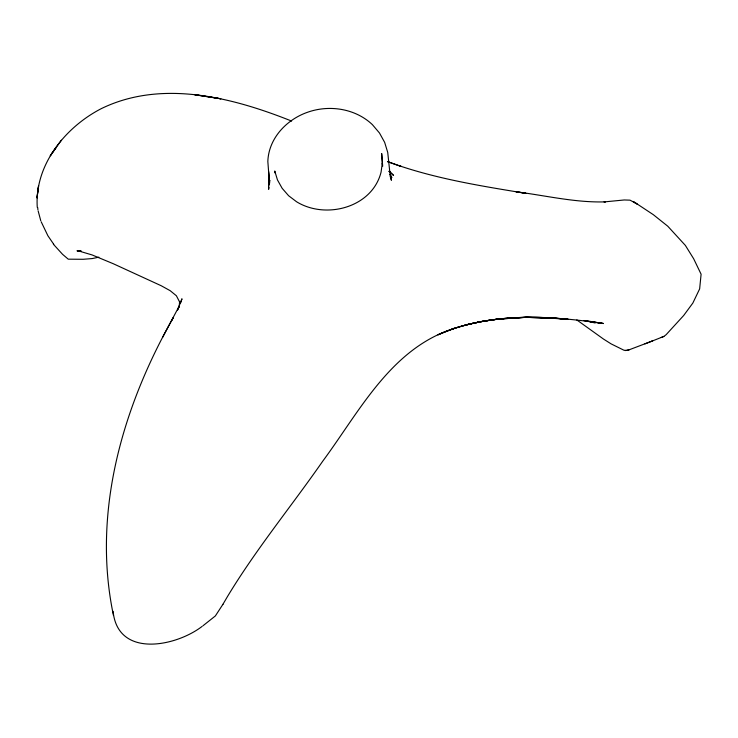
<?xml version="1.0" encoding="UTF-8"?>
<svg xmlns="http://www.w3.org/2000/svg" width="738" height="738" viewBox="0 0 738 738"><rect width="100%" height="100%" fill="white"/><g stroke="black" fill="none" stroke-linecap="round" stroke-linejoin="round"><path stroke-width="1.11" d="M179.14 307.165L179.62 301.427L179.583 301.934L176.382 295.754L170.201 290.707L161.262 285.763L113.274 263.724L92.121 254.942L77.804 250.708L80.719 250.975M268.964 187.166L268.65 189.315L268.632 171.428M269.278 185.017L269.748 181.797M651.903 341.168L663.868 336.417L666.1 334.72L683.674 315.504L692.853 303.05L699.642 288.89L701.1 274.213L693.665 258.761L685.362 245.403L667.761 226.206L653.305 214.666L637.281 204.066L630.031 200.155L624.247 199.97L604.016 201.926L605.464 201.861C575.299 202.821 545.714 195.505 515.945 191.769L525.926 193.356C479.193 185.699 432.034 178.209 387.478 161.576M269.665 180.589L269.121 182.6L269.905 180.487M180.616 302.875L181.972 298.798L177.544 310.052L179.131 306.261L162.489 337.58M171.585 320.716L173.19 317.792C122.397 407.339 91.77 512.707 113.495 615.547M222.784 604.56L227.572 596.396C256.077 549.164 291.27 506.452 322.718 461.213C359.452 411.601 390.743 348.696 453.704 328.558L454.322 328.327L437.865 334.84C489.838 311.851 548.528 315.458 603.37 323.512L585.668 320.633M222.913 604.339L215.358 615.944L202.913 625.824M291.575 121.087L289.462 120.211C230.874 97.047 160.838 79.501 101.189 108.689C65.175 127.287 34.4 165.109 37.269 207.396M56.439 147.148L50.239 155.81L61.355 140.229M202.074 626.424C175.736 646.663 117.766 658.351 113.089 611.332M661.266 337.506L663.868 336.417M644.92 343.862L652.724 340.855L629.477 349.674L626.839 350.458L623.905 350.209L611.082 343.862L603.463 339.037L576.848 319.96M629.477 349.674L625.335 350.578M465.669 324.914L481.185 321.556L497.209 319.203L481.185 321.556L464.792 325.107M98.864 257.175L92.158 258.577L83.154 259.287L68.256 259.176L62.555 254.315L53.394 244.26M498.113 319.111L526.166 317.303L562.725 318.751L526.166 317.303L498.298 319.111M544.432 317.561C513.879 316.371 482.92 319.194 453.704 328.558L451.96 329.093C489.349 316.833 529.377 315.31 568.278 319.342L554.662 318.189M80.7 250.994L76.983 250.809L81.079 251.021M589.846 321.584L603.37 323.512M585.354 320.661L595.215 323.004M583.859 320.523L585.963 321.076M387.551 161.613L401.315 166.52L400.079 166.059M633.693 201.889L637.051 203.946L633.232 201.594M389.424 171.603L393.566 175.404L389.535 171.603M389.074 171.364L390.596 172.84L389.027 171.271M53.754 244.315L47.887 235.745L41.19 221.787M390.079 174.657L391.832 177.526L390.079 174.602L387.727 152.425L384.646 142.342L379.47 132.988L372.395 124.648C355.504 108.606 329.646 104.556 307.958 112.121L307.93 112.13C286.713 119.362 268.632 138.246 267.839 161.456L269.388 181.899L268.614 172.498M40.765 220.736L38.136 210.874M390.144 176.197L391.417 180.266L390.153 174.592M274.96 172.923L274.767 171.004L277.46 179.924L282.156 188.319L288.613 195.727L296.593 201.778C325.882 219.795 372.238 207.562 381.066 172.129L382.349 162.904L382.478 164.823L381.666 153.513L382.69 166.198M37.712 207.544L37.906 209.767M37.712 191.898L37.038 197.969L38.579 185.745L37.712 191.898M214.066 97.693L194.629 94.695L220.874 98.781L214.066 97.693"/></g></svg>
